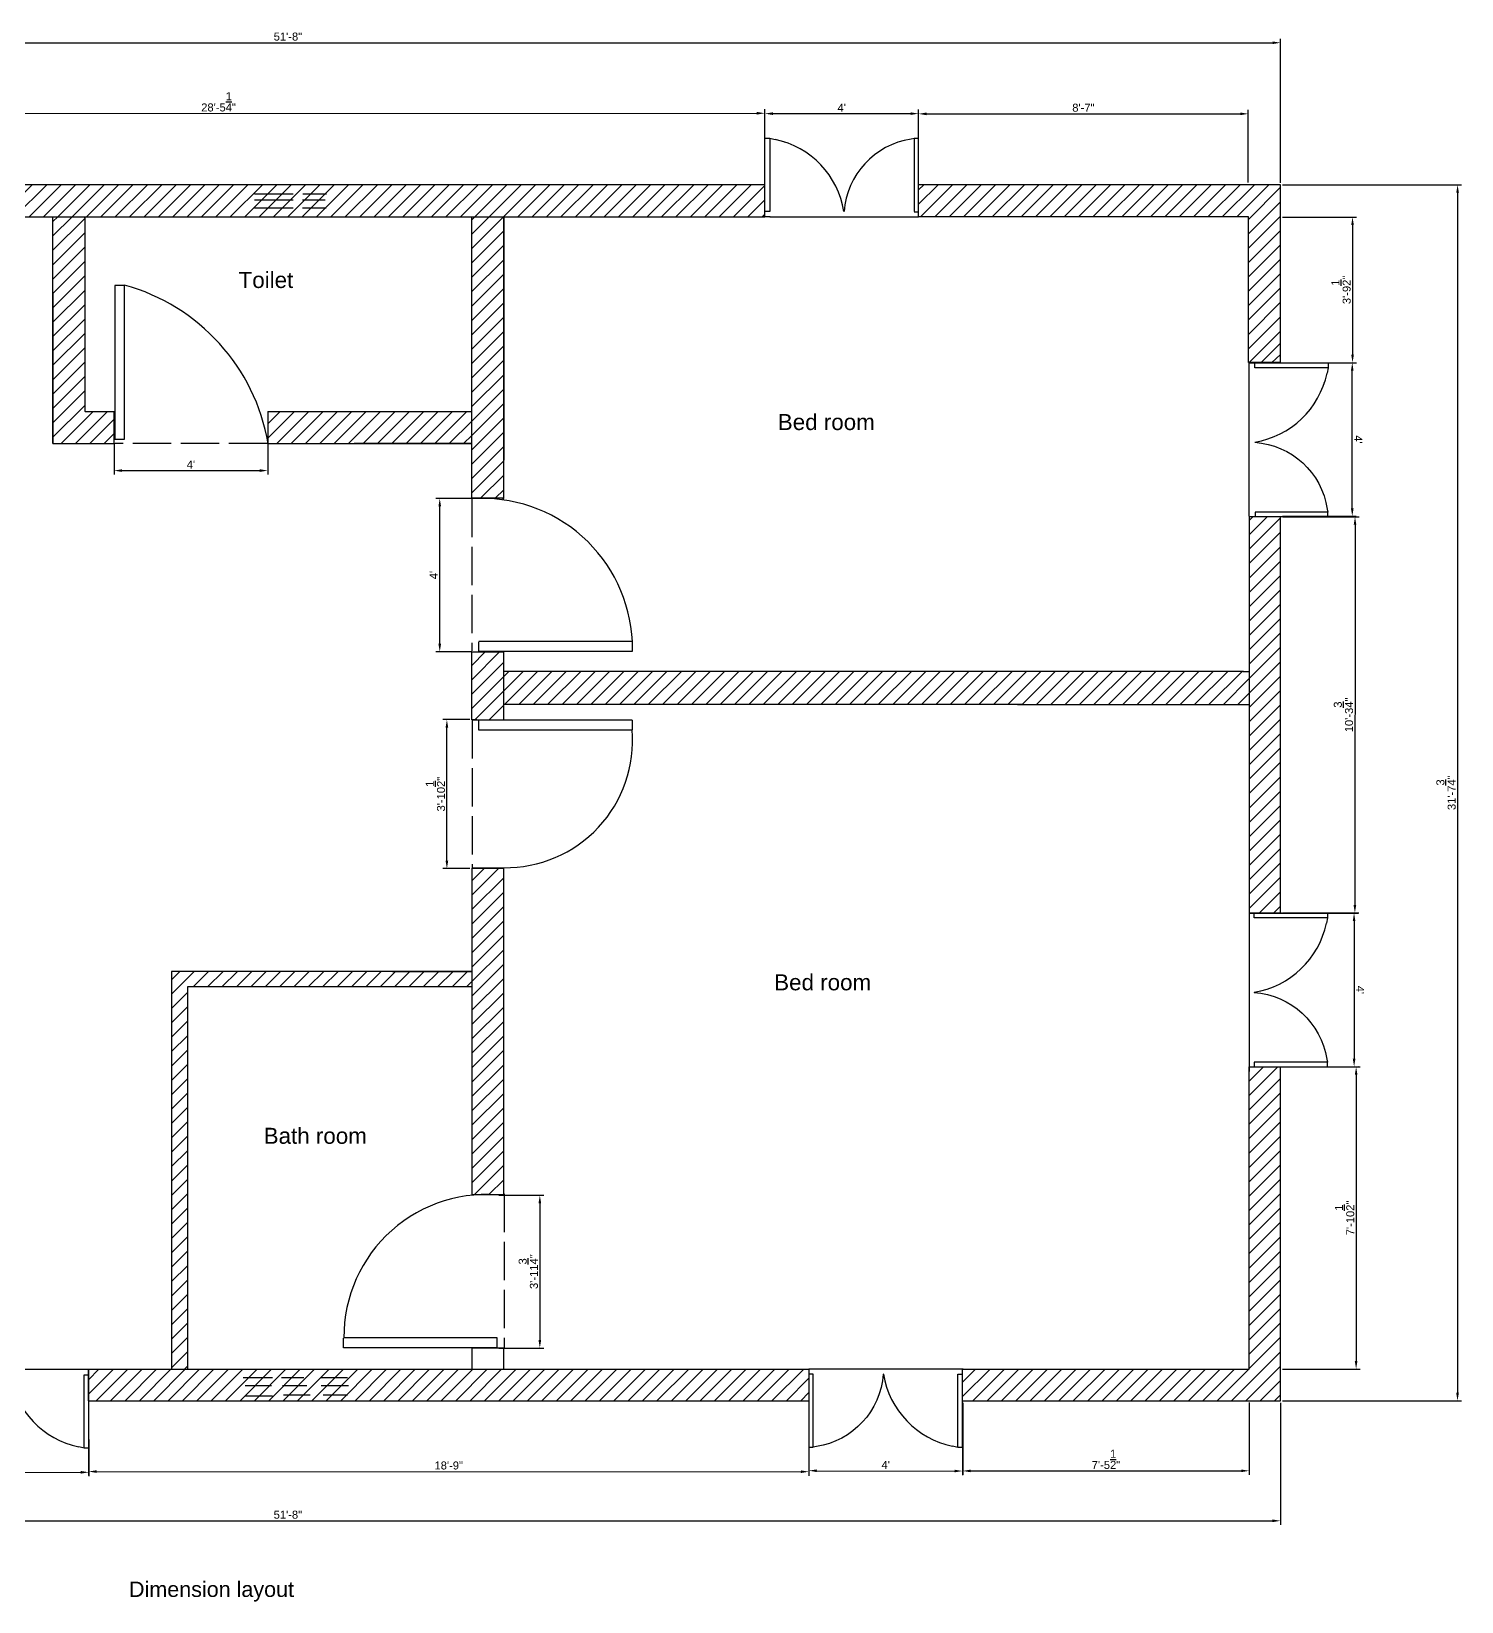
# Model space of a CAD drawing. Header units: millimetres. Extents: x 1752 to 4437, y 962 to 1601.
# Drawn here: x 2033.7 to 2480.4, y 1040.4 to 1530.8 of the extents above; entities that cross this region are included whole.
import ezdxf

# ---------------------------------------------------------------- set-up
doc = ezdxf.new("R2010")
doc.units = ezdxf.units.MM
doc.linetypes.add('ACAD_ISO02W100', pattern=[15, 12, -3])
doc.layers.add('dotted', color=100, linetype='ACAD_ISO02W100')
doc.layers.add('Text', color=10, linetype='Continuous')
doc.styles.get("Standard").update_dxf_attribs({"font": 'arial.ttf'})
doc.dimstyles.new('ISO-25', dxfattribs={"dimtxt": 2.5, "dimasz": 2.5, "dimexe": 1.25, "dimexo": 0.625, "dimtad": 1, "dimlunit": 4, "dimtxsty": 'Standard', "dimcen": 2.5, "dimadec": 0, "dimazin": 0, "dimtfac": 1, "dimtmove": 0, "dimatfit": 3, "dimfxl": 1, "dimarcsym": 0})
pattern_1 = [(45, (931078.9174, -653566.8373), (-2.24506403, 2.24506403), [])]

# ---------------------------------------------------------------- blocks, each defined once
blk = doc.blocks.new('*D32')
at = {"layer": 'Defpoints', "color": 0, "transparency": 16777216}
for p in [(2262.76, 1505.29), (1921.55, 1482.92), (2262.76, 1482.97)]:
    blk.add_point(p, dxfattribs=at)
at = {"layer": 'Text', "color": 0, "lineweight": -2, "transparency": 16777216}
for p, q in [((1921.55, 1483.55), (1921.54, 1506.49)), ((2262.76, 1483.59), (2262.76, 1506.54)), ((1924.04, 1505.24), (2260.26, 1505.29))]:
    blk.add_line(p, q, dxfattribs=at)
at = {"layer": 'Text', "color": 0, "transparency": 16777216}
for points in [[(2260.26, 1505.7), (2260.26, 1504.87), (2262.76, 1505.29)], [(1924.04, 1505.66), (1924.04, 1504.83), (1921.54, 1505.24)]]:
    blk.add_solid(points, dxfattribs=at)
at = {"layer": 'Text', "color": 0, "transparency": 16777216, "insert": (2092.15, 1508.83), "char_height": 2.5, "attachment_point": 5, "rotation": 0.0075}
blk.add_mtext('28\'-5{\\H1x;\\S1/4;}"', dxfattribs=at)
blk = doc.blocks.new('*D33')
at = {"layer": 'Defpoints', "color": 0, "transparency": 16777216}
for p in [(2310.76, 1505.16), (2262.79, 1483), (2310.76, 1483)]:
    blk.add_point(p, dxfattribs=at)
at = {"layer": 'Text', "color": 0, "lineweight": -2, "transparency": 16777216}
for p, q in [((2262.79, 1483.62), (2262.79, 1506.41)), ((2310.76, 1483.62), (2310.76, 1506.41)), ((2265.29, 1505.16), (2308.26, 1505.16))]:
    blk.add_line(p, q, dxfattribs=at)
at = {"layer": 'Text', "color": 0, "transparency": 16777216}
for points in [[(2265.29, 1505.58), (2265.29, 1504.74), (2262.79, 1505.16)], [(2308.26, 1505.58), (2308.26, 1504.74), (2310.76, 1505.16)]]:
    blk.add_solid(points, dxfattribs=at)
at = {"layer": 'Text', "color": 0, "transparency": 16777216, "insert": (2286.77, 1507.03), "char_height": 2.5, "attachment_point": 5}
blk.add_mtext("4'", dxfattribs=at)
blk = doc.blocks.new('*D35')
at = {"layer": 'Defpoints', "color": 0, "transparency": 16777216}
for p in [(2413.75, 1505.1), (2310.76, 1483), (2413.75, 1483.01)]:
    blk.add_point(p, dxfattribs=at)
at = {"layer": 'Text', "color": 0, "lineweight": -2, "transparency": 16777216}
for p, q in [((2310.76, 1483.62), (2310.75, 1506.34)), ((2413.75, 1483.64), (2413.75, 1506.35)), ((2313.25, 1505.09), (2411.25, 1505.1))]:
    blk.add_line(p, q, dxfattribs=at)
at = {"layer": 'Text', "color": 0, "transparency": 16777216}
for points in [[(2313.25, 1505.5), (2313.25, 1504.67), (2310.75, 1505.09)], [(2411.25, 1505.52), (2411.25, 1504.68), (2413.75, 1505.1)]]:
    blk.add_solid(points, dxfattribs=at)
at = {"layer": 'Text', "color": 0, "transparency": 16777216, "insert": (2362.25, 1507), "char_height": 2.5, "attachment_point": 5, "rotation": 0.008}
blk.add_mtext('8\'-7"', dxfattribs=at)
blk = doc.blocks.new('*D36')
at = {"layer": 'Defpoints', "color": 0, "transparency": 16777216}
for p in [(2423.83, 1527.3), (1803.8, 1482.96), (2423.83, 1482.96)]:
    blk.add_point(p, dxfattribs=at)
at = {"layer": 'Text', "color": 0, "lineweight": -2, "transparency": 16777216}
for p, q in [((1803.8, 1483.58), (1803.8, 1528.56)), ((1806.3, 1527.31), (2421.33, 1527.3)), ((2423.83, 1483.58), (2423.83, 1528.55))]:
    blk.add_line(p, q, dxfattribs=at)
at = {"layer": 'Text', "color": 0, "transparency": 16777216}
for points in [[(1806.3, 1527.72), (1806.3, 1526.89), (1803.8, 1527.31)], [(2421.33, 1527.72), (2421.33, 1526.89), (2423.83, 1527.3)]]:
    blk.add_solid(points, dxfattribs=at)
at = {"layer": 'Text', "color": 0, "transparency": 16777216, "insert": (2113.82, 1529.21), "char_height": 2.5, "attachment_point": 5, "rotation": 359.9999}
blk.add_mtext('51\'-8"', dxfattribs=at)
blk = doc.blocks.new('*D44')
at = {"layer": 'Defpoints', "color": 0, "transparency": 16777216}
for p in [(2003.7, 1103.1), (2051.58, 1103.17), (2051.62, 1080.78)]:
    blk.add_point(p, dxfattribs=at)
at = {"layer": 'Text', "color": 0, "lineweight": -2, "transparency": 16777216}
for p, q in [((2003.7, 1102.47), (2003.73, 1079.46)), ((2051.58, 1102.55), (2051.62, 1079.53)), ((2006.23, 1080.71), (2049.12, 1080.78))]:
    blk.add_line(p, q, dxfattribs=at)
at = {"layer": 'Text', "color": 0, "transparency": 16777216}
for points in [[(2006.23, 1081.13), (2006.23, 1080.29), (2003.73, 1080.71)], [(2049.12, 1081.19), (2049.12, 1080.36), (2051.62, 1080.78)]]:
    blk.add_solid(points, dxfattribs=at)
at = {"layer": 'Text', "color": 0, "transparency": 16777216, "insert": (2027.67, 1082.62), "char_height": 2.5, "attachment_point": 5, "rotation": 0.089}
blk.add_mtext("4'", dxfattribs=at)
blk = doc.blocks.new('*D45')
at = {"layer": 'Defpoints', "color": 0, "transparency": 16777216}
for p in [(2051.57, 1103.15), (2276.51, 1103.1), (2276.51, 1080.96)]:
    blk.add_point(p, dxfattribs=at)
at = {"layer": 'Text', "color": 0, "lineweight": -2, "transparency": 16777216}
for p, q in [((2051.57, 1102.52), (2051.56, 1079.76)), ((2276.51, 1102.48), (2276.51, 1079.71)), ((2054.06, 1081.01), (2274.01, 1080.97))]:
    blk.add_line(p, q, dxfattribs=at)
at = {"layer": 'Text', "color": 0, "transparency": 16777216}
for points in [[(2054.06, 1081.43), (2054.06, 1080.59), (2051.56, 1081.01)], [(2274.01, 1081.38), (2274.01, 1080.55), (2276.51, 1080.96)]]:
    blk.add_solid(points, dxfattribs=at)
at = {"layer": 'Text', "color": 0, "transparency": 16777216, "insert": (2164.04, 1082.89), "char_height": 2.5, "attachment_point": 5, "rotation": 359.9881}
blk.add_mtext('18\'-9"', dxfattribs=at)
blk = doc.blocks.new('*D46')
at = {"layer": 'Defpoints', "color": 0, "transparency": 16777216}
for p in [(2276.54, 1103.18), (2324.56, 1103.08), (2324.52, 1081.17)]:
    blk.add_point(p, dxfattribs=at)
at = {"layer": 'Text', "color": 0, "lineweight": -2, "transparency": 16777216}
for p, q in [((2276.54, 1102.56), (2276.49, 1080.03)), ((2324.56, 1102.46), (2324.51, 1079.92)), ((2278.99, 1081.27), (2322.02, 1081.18))]:
    blk.add_line(p, q, dxfattribs=at)
at = {"layer": 'Text', "color": 0, "transparency": 16777216}
for points in [[(2278.99, 1081.69), (2278.99, 1080.85), (2276.49, 1081.28)], [(2322.02, 1081.59), (2322.01, 1080.76), (2324.52, 1081.17)]]:
    blk.add_solid(points, dxfattribs=at)
at = {"layer": 'Text', "color": 0, "transparency": 16777216, "insert": (2300.51, 1083.1), "char_height": 2.5, "attachment_point": 5, "rotation": 359.8759}
blk.add_mtext("4'", dxfattribs=at)
blk = doc.blocks.new('*D47')
at = {"layer": 'Defpoints', "color": 0, "transparency": 16777216}
for p in [(2324.56, 1103.12), (2414.02, 1103.16), (2414.03, 1081.24)]:
    blk.add_point(p, dxfattribs=at)
at = {"layer": 'Text', "color": 0, "lineweight": -2, "transparency": 16777216}
for p, q in [((2324.56, 1102.49), (2324.57, 1079.95)), ((2414.02, 1102.53), (2414.03, 1079.99)), ((2327.07, 1081.2), (2411.53, 1081.24))]:
    blk.add_line(p, q, dxfattribs=at)
at = {"layer": 'Text', "color": 0, "transparency": 16777216}
for points in [[(2327.07, 1081.62), (2327.07, 1080.79), (2324.57, 1081.2)], [(2411.53, 1081.66), (2411.53, 1080.83), (2414.03, 1081.24)]]:
    blk.add_solid(points, dxfattribs=at)
at = {"layer": 'Text', "color": 0, "transparency": 16777216, "insert": (2369.3, 1084.8), "char_height": 2.5, "attachment_point": 5, "rotation": 0.0261}
blk.add_mtext('7\'-5{\\H1x;\\S1/2;}"', dxfattribs=at)
blk = doc.blocks.new('*D48')
at = {"layer": 'Defpoints', "color": 0, "transparency": 16777216}
for p in [(1803.8, 1103.11), (2423.79, 1103.12), (2423.79, 1065.62)]:
    blk.add_point(p, dxfattribs=at)
at = {"layer": 'Text', "color": 0, "lineweight": -2, "transparency": 16777216}
for p, q in [((1803.8, 1102.49), (1803.8, 1064.37)), ((2423.79, 1102.49), (2423.79, 1064.37)), ((1806.3, 1065.62), (2421.29, 1065.62))]:
    blk.add_line(p, q, dxfattribs=at)
at = {"layer": 'Text', "color": 0, "transparency": 16777216}
for points in [[(1806.3, 1066.04), (1806.3, 1065.21), (1803.8, 1065.62)], [(2421.29, 1066.04), (2421.29, 1065.21), (2423.79, 1065.62)]]:
    blk.add_solid(points, dxfattribs=at)
at = {"layer": 'Text', "color": 0, "transparency": 16777216, "insert": (2113.8, 1067.52), "char_height": 2.5, "attachment_point": 5, "rotation": 0.0003}
blk.add_mtext('51\'-8"', dxfattribs=at)
blk = doc.blocks.new('*D49')
at = {"layer": 'Defpoints', "color": 0, "transparency": 16777216}
for p in [(2423.83, 1472.83), (2423.83, 1427.37), (2446.31, 1427.37)]:
    blk.add_point(p, dxfattribs=at)
at = {"layer": 'Text', "color": 0, "lineweight": -2, "transparency": 16777216}
for p, q in [((2424.46, 1472.83), (2447.56, 1472.83)), ((2446.31, 1470.33), (2446.31, 1429.87)), ((2424.46, 1427.37), (2447.56, 1427.37))]:
    blk.add_line(p, q, dxfattribs=at)
at = {"layer": 'Text', "color": 0, "transparency": 16777216}
for points in [[(2445.89, 1470.33), (2446.72, 1470.33), (2446.31, 1472.83)], [(2445.89, 1429.87), (2446.72, 1429.87), (2446.31, 1427.37)]]:
    blk.add_solid(points, dxfattribs=at)
at = {"layer": 'Text', "color": 0, "transparency": 16777216, "insert": (2442.73, 1450.1), "char_height": 2.5, "attachment_point": 5, "rotation": 90}
blk.add_mtext('3\'-9{\\H1x;\\S1/2;}"', dxfattribs=at)
blk = doc.blocks.new('*D50')
at = {"layer": 'Defpoints', "color": 0, "transparency": 16777216}
for p in [(2423.82, 1427.36), (2446.22, 1427.36), (2423.82, 1379.42)]:
    blk.add_point(p, dxfattribs=at)
at = {"layer": 'Text', "color": 0, "lineweight": -2, "transparency": 16777216}
for p, q in [((2424.44, 1427.36), (2447.47, 1427.36)), ((2446.22, 1381.92), (2446.22, 1424.86)), ((2424.45, 1379.42), (2447.47, 1379.42))]:
    blk.add_line(p, q, dxfattribs=at)
at = {"layer": 'Text', "color": 0, "transparency": 16777216}
for points in [[(2446.63, 1424.86), (2445.8, 1424.86), (2446.22, 1427.36)], [(2446.64, 1381.92), (2445.8, 1381.92), (2446.22, 1379.42)]]:
    blk.add_solid(points, dxfattribs=at)
at = {"layer": 'Text', "color": 0, "transparency": 16777216, "insert": (2448.09, 1403.39), "char_height": 2.5, "attachment_point": 5, "rotation": 270.0033}
blk.add_mtext("4'", dxfattribs=at)
blk = doc.blocks.new('*D51')
at = {"layer": 'Defpoints', "color": 0, "transparency": 16777216}
for p in [(2423.88, 1379.24), (2423.83, 1255.5), (2447.04, 1255.49)]:
    blk.add_point(p, dxfattribs=at)
at = {"layer": 'Text', "color": 0, "lineweight": -2, "transparency": 16777216}
for p, q in [((2424.5, 1379.23), (2448.33, 1379.23)), ((2447.08, 1376.73), (2447.04, 1257.99)), ((2424.46, 1255.5), (2448.29, 1255.49))]:
    blk.add_line(p, q, dxfattribs=at)
at = {"layer": 'Text', "color": 0, "transparency": 16777216}
for points in [[(2446.66, 1376.73), (2447.5, 1376.73), (2447.08, 1379.23)], [(2446.62, 1257.99), (2447.46, 1257.99), (2447.04, 1255.49)]]:
    blk.add_solid(points, dxfattribs=at)
at = {"layer": 'Text', "color": 0, "transparency": 16777216, "insert": (2443.47, 1317.36), "char_height": 2.5, "attachment_point": 5, "rotation": 89.9798}
blk.add_mtext('10\'-3{\\H1x;\\S3/4;}"', dxfattribs=at)
blk = doc.blocks.new('*D52')
at = {"layer": 'Defpoints', "color": 0, "transparency": 16777216}
for p in [(2423.81, 1255.46), (2423.81, 1207.47), (2446.79, 1207.48)]:
    blk.add_point(p, dxfattribs=at)
at = {"layer": 'Text', "color": 0, "lineweight": -2, "transparency": 16777216}
for p, q in [((2424.43, 1255.46), (2448.03, 1255.46)), ((2446.79, 1252.96), (2446.79, 1209.98)), ((2424.44, 1207.47), (2448.04, 1207.48))]:
    blk.add_line(p, q, dxfattribs=at)
at = {"layer": 'Text', "color": 0, "transparency": 16777216}
for points in [[(2447.2, 1252.96), (2446.37, 1252.96), (2446.78, 1255.46)], [(2447.21, 1209.98), (2446.38, 1209.98), (2446.79, 1207.48)]]:
    blk.add_solid(points, dxfattribs=at)
at = {"layer": 'Text', "color": 0, "transparency": 16777216, "insert": (2448.66, 1231.47), "char_height": 2.5, "attachment_point": 5, "rotation": 270.0098}
blk.add_mtext("4'", dxfattribs=at)
blk = doc.blocks.new('*D53')
at = {"layer": 'Defpoints', "color": 0, "transparency": 16777216}
for p in [(2423.8, 1207.44), (2423.79, 1113.03), (2447.42, 1113.03)]:
    blk.add_point(p, dxfattribs=at)
at = {"layer": 'Text', "color": 0, "lineweight": -2, "transparency": 16777216}
for p, q in [((2424.42, 1207.44), (2448.68, 1207.44)), ((2447.43, 1204.94), (2447.42, 1115.53)), ((2424.41, 1113.03), (2448.67, 1113.03))]:
    blk.add_line(p, q, dxfattribs=at)
at = {"layer": 'Text', "color": 0, "transparency": 16777216}
for points in [[(2447.01, 1204.94), (2447.84, 1204.94), (2447.43, 1207.44)], [(2447, 1115.53), (2447.83, 1115.53), (2447.42, 1113.03)]]:
    blk.add_solid(points, dxfattribs=at)
at = {"layer": 'Text', "color": 0, "transparency": 16777216, "insert": (2443.85, 1160.23), "char_height": 2.5, "attachment_point": 5, "rotation": 89.9937}
blk.add_mtext('7\'-10{\\H1x;\\S1/2;}"', dxfattribs=at)
blk = doc.blocks.new('*D54')
at = {"layer": 'Defpoints', "color": 0, "transparency": 16777216}
for p in [(2423.83, 1482.96), (2423.81, 1103.11), (2479.1, 1103.11)]:
    blk.add_point(p, dxfattribs=at)
at = {"layer": 'Text', "color": 0, "lineweight": -2, "transparency": 16777216}
for p, q in [((2424.45, 1482.96), (2480.36, 1482.96)), ((2479.11, 1480.46), (2479.1, 1105.61)), ((2424.44, 1103.11), (2480.35, 1103.11))]:
    blk.add_line(p, q, dxfattribs=at)
at = {"layer": 'Text', "color": 0, "transparency": 16777216}
for points in [[(2478.7, 1480.46), (2479.53, 1480.46), (2479.11, 1482.96)], [(2478.68, 1105.61), (2479.51, 1105.61), (2479.1, 1103.11)]]:
    blk.add_solid(points, dxfattribs=at)
at = {"layer": 'Text', "color": 0, "transparency": 16777216, "insert": (2475.51, 1293.04), "char_height": 2.5, "attachment_point": 5, "rotation": 89.9977}
blk.add_mtext('31\'-7{\\H1x;\\S3/4;}"', dxfattribs=at)
blk = doc.blocks.new('*D56')
at = {"layer": 'Defpoints', "color": 0, "transparency": 16777216}
for p in [(2163.46, 1315.87), (2171.23, 1315.87), (2171.23, 1269.34)]:
    blk.add_point(p, dxfattribs=at)
at = {"layer": 'Text', "color": 0, "lineweight": -2, "transparency": 16777216}
for p, q in [((2170.6, 1315.87), (2162.21, 1315.87)), ((2163.46, 1271.84), (2163.46, 1313.37)), ((2170.6, 1269.34), (2162.21, 1269.34))]:
    blk.add_line(p, q, dxfattribs=at)
at = {"layer": 'Text', "color": 0, "transparency": 16777216}
for points in [[(2163.05, 1313.37), (2163.88, 1313.37), (2163.46, 1315.87)], [(2163.05, 1271.84), (2163.88, 1271.84), (2163.46, 1269.34)]]:
    blk.add_solid(points, dxfattribs=at)
at = {"layer": 'Text', "color": 0, "transparency": 16777216, "insert": (2159.89, 1292.61), "char_height": 2.5, "attachment_point": 5, "rotation": 90}
blk.add_mtext('3\'-10{\\H1x;\\S1/2;}"', dxfattribs=at)
blk = doc.blocks.new('*D57')
at = {"layer": 'Defpoints', "color": 0, "transparency": 16777216}
for p in [(2161.24, 1384.97), (2171.91, 1384.97), (2171.91, 1337.07)]:
    blk.add_point(p, dxfattribs=at)
at = {"layer": 'Text', "color": 0, "lineweight": -2, "transparency": 16777216}
for p, q in [((2171.29, 1384.97), (2159.99, 1384.97)), ((2161.24, 1339.57), (2161.24, 1382.47)), ((2171.29, 1337.07), (2159.99, 1337.07))]:
    blk.add_line(p, q, dxfattribs=at)
at = {"layer": 'Text', "color": 0, "transparency": 16777216}
for points in [[(2160.82, 1382.47), (2161.65, 1382.47), (2161.24, 1384.97)], [(2160.82, 1339.57), (2161.65, 1339.57), (2161.24, 1337.07)]]:
    blk.add_solid(points, dxfattribs=at)
at = {"layer": 'Text', "color": 0, "transparency": 16777216, "insert": (2159.36, 1361.02), "char_height": 2.5, "attachment_point": 5, "rotation": 90}
blk.add_mtext("4'", dxfattribs=at)
blk = doc.blocks.new('*D58')
at = {"layer": 'Defpoints', "color": 0, "transparency": 16777216}
for p in [(2059.51, 1402.89), (2107.53, 1402.89), (2107.53, 1393.66)]:
    blk.add_point(p, dxfattribs=at)
at = {"layer": 'Text', "color": 0, "lineweight": -2, "transparency": 16777216}
for p, q in [((2059.51, 1402.27), (2059.51, 1392.41)), ((2107.53, 1402.27), (2107.53, 1392.41)), ((2062.01, 1393.66), (2105.03, 1393.66))]:
    blk.add_line(p, q, dxfattribs=at)
at = {"layer": 'Text', "color": 0, "transparency": 16777216}
for points in [[(2062.01, 1394.08), (2062.01, 1393.25), (2059.51, 1393.66)], [(2105.03, 1394.08), (2105.03, 1393.25), (2107.53, 1393.66)]]:
    blk.add_solid(points, dxfattribs=at)
at = {"layer": 'Text', "color": 0, "transparency": 16777216, "insert": (2083.52, 1395.54), "char_height": 2.5, "attachment_point": 5}
blk.add_mtext("4'", dxfattribs=at)
blk = doc.blocks.new('*D59')
at = {"layer": 'Defpoints', "color": 0, "transparency": 16777216}
for p in [(2179.09, 1167.29), (2179.09, 1119.6), (2192.5, 1119.6)]:
    blk.add_point(p, dxfattribs=at)
at = {"layer": 'Text', "color": 0, "lineweight": -2, "transparency": 16777216}
for p, q in [((2179.72, 1167.29), (2193.75, 1167.29)), ((2192.5, 1164.79), (2192.5, 1122.1)), ((2179.72, 1119.6), (2193.75, 1119.6))]:
    blk.add_line(p, q, dxfattribs=at)
at = {"layer": 'Text', "color": 0, "transparency": 16777216}
for points in [[(2192.08, 1164.79), (2192.91, 1164.79), (2192.5, 1167.29)], [(2192.08, 1122.1), (2192.91, 1122.1), (2192.5, 1119.6)]]:
    blk.add_solid(points, dxfattribs=at)
at = {"layer": 'Text', "color": 0, "transparency": 16777216, "insert": (2188.9, 1143.45), "char_height": 2.5, "attachment_point": 5, "rotation": 90}
blk.add_mtext('3\'-11{\\H1x;\\S3/4;}"', dxfattribs=at)

msp = doc.modelspace()

# ---------------------------------------------------------------- hatches: boundary and pattern name
at = {"true_color": 0x000000}
h = msp.add_hatch(dxfattribs=at)
h.set_pattern_fill('ANSI31', color=18)
h.set_pattern_definition(pattern_1)
h.paths.add_polyline_path([(2262.762, 1482.965), (1921.539, 1482.965), (1921.507, 1482.965), (1921.507, 1474.583), (1921.507, 1472.953), (2262.762, 1472.953)])
h = msp.add_hatch(dxfattribs=at)
h.set_pattern_fill('ANSI31', color=18)
h.set_pattern_definition(pattern_1)
h.paths.add_polyline_path([(2059.515, 1412.144), (2050.378, 1412.144), (2050.378, 1472.585), (2050.378, 1472.953), (2040.441, 1472.953), (2040.441, 1402.15), (2059.515, 1402.15)])
h.paths.add_polyline_path([(2171.206, 1412.142), (2170.885, 1412.142), (2107.515, 1412.144), (2107.515, 1402.851, -0.0028557), (2107.64, 1402.15), (2171.206, 1402.15)])
h.paths.add_polyline_path([(2181.197, 1472.953), (2171.211, 1472.953), (2171.211, 1471.591), (2171.206, 1385.008), (2181.197, 1385.008)])
h = msp.add_hatch(dxfattribs=at)
h.set_pattern_fill('ANSI31', color=18)
h.set_pattern_definition(pattern_1)
h.paths.add_polyline_path([(2423.813, 1207.459), (2414.031, 1207.459), (2414.031, 1113.027), (2324.532, 1113.027), (2324.532, 1103.126), (2423.813, 1103.126)])
h = msp.add_hatch(dxfattribs=at)
h.set_pattern_fill('ANSI31', color=18)
h.set_pattern_definition([(45, (931279.1928, -653564.3147), (-2.24506403, 2.24506403), [])])
h.paths.add_polyline_path([(2276.532, 1113.023), (2276.196, 1113.023), (2181.197, 1113.027), (2181.197, 1112.954), (2077.496, 1112.954), (2051.553, 1112.953), (2051.553, 1112.92), (2051.553, 1103.126), (2276.376, 1103.126), (2276.532, 1103.128)])

# ---------------------------------------------------------------- linework, layer by layer
for p, q in [((2262.762, 1472.953), (2262.762, 1497.523)), ((2264.275, 1497.396), (2262.795, 1497.396)), ((2264.277, 1497.505), (2265.97, 1497.121)), ((2264.347, 1497.417), (2264.347, 1474.547)), ((2268.888, 1496.077), (2268.884, 1496.075)), ((2310.762, 1497.429), (2309.389, 1497.429)), ((2309.389, 1497.429), (2309.389, 1474.556)), ((2310.762, 1472.953), (2310.762, 1497.429)), ((2310.978, 1482.96), (2310.749, 1482.96)), ((1873.534, 1472.953), (2262.762, 1472.953)), ((2040.441, 1402.15), (2040.441, 1472.953)), ((2050.378, 1472.566), (2050.378, 1472.954)), ((2171.211, 1471.591), (2171.211, 1472.947)), ((2264.403, 1472.946), (2262.467, 1472.946)), ((2264.347, 1474.547), (2262.751, 1474.547)), ((2264.275, 1472.953), (2310.762, 1472.953)), ((2309.376, 1474.535), (2310.749, 1474.535)), ((2310.961, 1472.953), (2310.747, 1472.953)), ((2059.726, 1451.567), (2062.72, 1451.567)), ((2423.824, 1433.516), (2417.754, 1427.399)), ((2414.173, 1427.298), (2438.733, 1427.298)), ((2415.779, 1425.752), (2415.779, 1427.34)), ((2423.818, 1429.923), (2421.142, 1427.426)), ((2438.714, 1425.783), (2438.33, 1424.09)), ((2437.287, 1421.173), (2437.284, 1421.177)), ((2059.515, 1402.229), (2059.515, 1412.092)), ((2170.885, 1412.142), (2171.203, 1412.142)), ((2059.515, 1402.23), (2059.515, 1402.15)), ((2414.019, 1379.295), (2416.509, 1379.295)), ((2414.031, 1379.352), (2414.031, 1255.75)), ((2415.937, 1380.69), (2415.937, 1379.446)), ((2415.939, 1380.671), (2415.939, 1380.612)), ((2415.939, 1379.538), (2415.939, 1379.326)), ((2173.431, 1337.207), (2173.431, 1340.201)), ((2412.231, 1330.939), (2181.197, 1330.939)), ((2412.067, 1330.936), (2413.782, 1330.936)), ((2342.987, 1320.616), (2181.197, 1320.616)), ((2341.666, 1320.613), (2412.743, 1320.613)), ((2412.661, 1320.614), (2413.804, 1320.614)), ((2171.362, 1315.812), (2171.209, 1315.812)), ((2171.32, 1315.817), (2181.046, 1315.817)), ((2221.378, 1315.707), (2221.378, 1312.713)), ((2171.323, 1269.466), (2171.206, 1269.466)), ((2171.32, 1269.466), (2181.046, 1269.466)), ((2414.015, 1255.809), (2414.015, 1205.946)), ((2414.03, 1255.783), (2414.03, 1255.462)), ((2423.814, 1255.772), (2423.814, 1255.461)), ((2414.053, 1255.459), (2438.545, 1255.459)), ((2415.568, 1253.944), (2415.568, 1255.463)), ((2438.526, 1253.944), (2438.142, 1252.251)), ((2437.098, 1249.334), (2437.096, 1249.338)), ((2171.334, 1167.506), (2171.206, 1167.506)), ((2131.153, 1119.693), (2131.153, 1122.687)), ((2051.581, 1112.935), (2003.681, 1112.935)), ((2050.162, 1111.27), (2051.557, 1111.27)), ((2099.789, 1110.393), (2108.987, 1110.393)), ((2111.841, 1110.393), (2118.819, 1110.393)), ((2124.211, 1110.393), (2132.457, 1110.393)), ((2276.196, 1113.023), (2276.532, 1113.023)), ((2276.524, 1113.044), (2324.717, 1113.044)), ((2277.901, 1111.381), (2276.531, 1111.381)), ((2324.227, 1111.452), (2324.532, 1111.452)), ((2100.423, 1107.859), (2108.67, 1107.859)), ((2100.423, 1104.691), (2108.987, 1104.691)), ((2112.158, 1107.859), (2119.771, 1107.859)), ((2112.476, 1105.008), (2120.722, 1105.008)), ((2124.211, 1107.859), (2132.774, 1107.859)), ((2124.845, 1105.008), (2132.457, 1105.008)), ((2276.19, 1103.128), (2276.533, 1103.128)), ((2045.563, 1089.735), (2045.567, 1089.737)), ((2318.356, 1089.776), (2318.36, 1089.778)), ((2318.406, 1089.943), (2318.41, 1089.946)), ((2323.016, 1088.516), (2321.323, 1088.9)), ((2050.173, 1088.307), (2048.48, 1088.691))]:
    msp.add_line(p, q)
at = {"color": 18, "linetype": 'Continuous', "true_color": 0x000000}
for p, q in [((2310.762, 1481.349), (2312.378, 1482.965)), ((2310.762, 1476.858), (2316.868, 1482.965)), ((2311.347, 1472.953), (2321.359, 1482.965)), ((2315.837, 1472.953), (2325.849, 1482.965)), ((2320.327, 1472.953), (2330.339, 1482.965)), ((2324.817, 1472.953), (2334.829, 1482.965)), ((2329.307, 1472.953), (2339.319, 1482.965)), ((2333.797, 1472.953), (2343.809, 1482.965)), ((2338.288, 1472.953), (2348.299, 1482.965)), ((2342.778, 1472.953), (2352.789, 1482.965)), ((2347.268, 1472.953), (2357.28, 1482.965)), ((2351.758, 1472.953), (2361.77, 1482.965)), ((2356.248, 1472.953), (2366.26, 1482.965)), ((2360.738, 1472.953), (2370.75, 1482.965)), ((2365.228, 1472.953), (2375.24, 1482.965)), ((2369.718, 1472.953), (2379.73, 1482.965)), ((2374.209, 1472.953), (2384.22, 1482.965)), ((2378.699, 1472.953), (2388.711, 1482.965)), ((2383.189, 1472.953), (2393.201, 1482.965)), ((2387.679, 1472.953), (2397.691, 1482.965)), ((2392.169, 1472.953), (2402.181, 1482.965)), ((2396.659, 1472.953), (2406.671, 1482.965)), ((2401.149, 1472.953), (2411.161, 1482.965)), ((2405.639, 1472.953), (2415.651, 1482.965)), ((2410.13, 1472.953), (2420.141, 1482.965)), ((2413.806, 1472.14), (2423.813, 1482.147)), ((2413.806, 1467.65), (2423.813, 1477.657)), ((2413.806, 1463.159), (2423.813, 1473.167)), ((2413.806, 1458.669), (2423.813, 1468.676)), ((2413.806, 1454.179), (2423.813, 1464.186)), ((2413.806, 1449.689), (2423.813, 1459.696)), ((2413.806, 1445.199), (2423.813, 1455.206)), ((2413.806, 1440.709), (2423.813, 1450.716)), ((2413.806, 1436.219), (2423.813, 1446.226)), ((2413.806, 1431.729), (2423.813, 1441.736)), ((2413.866, 1427.298), (2423.813, 1437.245)), ((2414.031, 1373.581), (2419.748, 1379.298)), ((2414.031, 1378.071), (2415.257, 1379.297)), ((2414.031, 1369.091), (2423.813, 1378.874)), ((2414.031, 1364.601), (2423.813, 1374.384)), ((2414.031, 1360.111), (2423.813, 1369.894)), ((2414.031, 1355.621), (2423.813, 1365.403)), ((2414.031, 1351.131), (2423.813, 1360.913)), ((2414.031, 1346.64), (2423.813, 1356.423)), ((2414.031, 1342.15), (2423.813, 1351.933)), ((2414.031, 1337.66), (2423.813, 1347.443)), ((2414.031, 1333.17), (2423.813, 1342.953)), ((2171.206, 1332.813), (2175.399, 1337.005)), ((2171.206, 1328.322), (2179.886, 1337.002)), ((2414.031, 1328.68), (2423.813, 1338.463)), ((2171.206, 1323.832), (2181.197, 1333.823)), ((2171.206, 1319.342), (2181.197, 1329.333)), ((2181.197, 1329.333), (2182.803, 1330.939)), ((2181.197, 1324.843), (2187.293, 1330.939)), ((2181.461, 1320.616), (2191.783, 1330.939)), ((2185.951, 1320.616), (2196.274, 1330.939)), ((2190.441, 1320.616), (2200.764, 1330.939)), ((2194.931, 1320.616), (2205.254, 1330.939)), ((2199.421, 1320.616), (2209.744, 1330.939)), ((2203.911, 1320.616), (2214.234, 1330.939)), ((2208.401, 1320.616), (2218.724, 1330.939)), ((2212.891, 1320.616), (2223.214, 1330.939)), ((2217.382, 1320.616), (2227.704, 1330.939)), ((2221.872, 1320.616), (2232.194, 1330.938)), ((2226.362, 1320.616), (2236.684, 1330.938)), ((2230.852, 1320.616), (2241.174, 1330.938)), ((2235.342, 1320.616), (2245.664, 1330.938)), ((2239.832, 1320.616), (2250.154, 1330.938)), ((2244.322, 1320.616), (2254.644, 1330.938)), ((2248.812, 1320.616), (2259.134, 1330.938)), ((2253.303, 1320.616), (2263.624, 1330.938)), ((2257.793, 1320.616), (2268.115, 1330.938)), ((2262.283, 1320.616), (2272.605, 1330.938)), ((2266.773, 1320.616), (2277.095, 1330.938)), ((2271.263, 1320.616), (2281.585, 1330.938)), ((2275.753, 1320.616), (2286.075, 1330.938)), ((2280.243, 1320.616), (2290.565, 1330.938)), ((2284.734, 1320.616), (2295.055, 1330.938)), ((2289.224, 1320.616), (2299.545, 1330.937)), ((2293.714, 1320.616), (2304.035, 1330.937)), ((2298.204, 1320.616), (2308.525, 1330.937)), ((2302.694, 1320.616), (2313.015, 1330.937)), ((2307.184, 1320.616), (2317.505, 1330.937)), ((2311.674, 1320.616), (2321.995, 1330.937)), ((2316.164, 1320.616), (2326.485, 1330.937)), ((2320.655, 1320.616), (2330.975, 1330.937)), ((2325.145, 1320.616), (2335.465, 1330.937)), ((2329.635, 1320.616), (2339.956, 1330.937)), ((2334.125, 1320.616), (2344.446, 1330.937)), ((2338.615, 1320.616), (2348.936, 1330.937)), ((2343.105, 1320.616), (2353.426, 1330.937)), ((2347.595, 1320.616), (2357.916, 1330.937)), ((2352.085, 1320.616), (2362.406, 1330.937)), ((2356.575, 1320.616), (2366.896, 1330.936)), ((2361.065, 1320.615), (2371.386, 1330.936)), ((2365.555, 1320.615), (2375.876, 1330.936)), ((2370.045, 1320.615), (2380.366, 1330.936)), ((2374.535, 1320.615), (2384.856, 1330.936)), ((2379.025, 1320.615), (2389.346, 1330.936)), ((2383.515, 1320.614), (2393.836, 1330.936)), ((2388.005, 1320.614), (2398.326, 1330.936)), ((2392.494, 1320.614), (2402.816, 1330.936)), ((2396.984, 1320.614), (2407.306, 1330.936)), ((2401.474, 1320.614), (2411.796, 1330.936)), ((2414.031, 1324.19), (2423.813, 1333.973)), ((2414.031, 1319.7), (2423.813, 1329.482)), ((2172.171, 1315.817), (2181.197, 1324.843)), ((2405.964, 1320.613), (2414.031, 1328.68)), ((2414.031, 1315.21), (2423.813, 1324.992)), ((2176.661, 1315.817), (2181.197, 1320.353)), ((2410.454, 1320.613), (2414.031, 1324.19)), ((2414.031, 1310.719), (2423.813, 1320.502)), ((2181.152, 1315.817), (2181.197, 1315.862)), ((2414.031, 1306.229), (2423.813, 1316.012)), ((2414.031, 1301.739), (2423.813, 1311.522)), ((2414.031, 1297.249), (2423.813, 1307.032)), ((2414.031, 1292.759), (2423.813, 1302.542)), ((2414.031, 1288.269), (2423.813, 1298.052)), ((2414.031, 1283.779), (2423.813, 1293.561)), ((2414.031, 1279.289), (2423.813, 1289.071)), ((2414.031, 1274.798), (2423.813, 1284.581)), ((2414.031, 1270.308), (2423.813, 1280.091)), ((2414.031, 1265.818), (2423.813, 1275.601)), ((2414.031, 1261.328), (2423.813, 1271.111)), ((2171.356, 1256.63), (2181.197, 1266.471)), ((2171.363, 1261.127), (2179.702, 1269.466)), ((2171.371, 1265.625), (2175.212, 1269.466)), ((2414.031, 1256.838), (2423.813, 1266.621)), ((2171.348, 1252.132), (2181.197, 1261.981)), ((2417.142, 1255.459), (2423.813, 1262.13)), ((2171.34, 1247.634), (2181.197, 1257.491)), ((2421.632, 1255.459), (2423.813, 1257.64)), ((2171.333, 1243.137), (2181.197, 1253.001)), ((2171.325, 1238.639), (2181.197, 1248.511)), ((2171.318, 1234.141), (2181.197, 1244.02)), ((2077.503, 1234.619), (2080.082, 1237.198)), ((2077.503, 1230.129), (2084.572, 1237.198)), ((2084.248, 1232.384), (2089.062, 1237.198)), ((2088.738, 1232.384), (2093.552, 1237.198)), ((2093.228, 1232.384), (2098.042, 1237.198)), ((2097.718, 1232.384), (2102.532, 1237.198)), ((2102.208, 1232.384), (2107.022, 1237.198)), ((2106.698, 1232.384), (2111.513, 1237.198)), ((2111.189, 1232.384), (2116.003, 1237.198)), ((2115.679, 1232.384), (2120.493, 1237.198)), ((2120.169, 1232.384), (2124.983, 1237.198)), ((2124.659, 1232.384), (2129.473, 1237.198)), ((2129.149, 1232.384), (2133.963, 1237.198)), ((2133.639, 1232.384), (2138.453, 1237.198)), ((2138.129, 1232.384), (2142.943, 1237.198)), ((2142.619, 1232.384), (2147.434, 1237.198)), ((2147.11, 1232.384), (2151.924, 1237.198)), ((2151.6, 1232.384), (2156.414, 1237.198)), ((2156.09, 1232.384), (2160.904, 1237.198)), ((2160.58, 1232.384), (2165.394, 1237.198)), ((2165.07, 1232.384), (2169.884, 1237.198)), ((2171.31, 1229.644), (2181.197, 1239.53)), ((2169.56, 1232.384), (2171.206, 1234.03)), ((2171.303, 1225.146), (2181.197, 1235.04)), ((2077.503, 1225.639), (2082.494, 1230.63)), ((2077.503, 1221.149), (2082.494, 1226.14)), ((2171.295, 1220.648), (2181.197, 1230.55)), ((2077.503, 1216.659), (2082.494, 1221.65)), ((2171.28, 1211.653), (2181.197, 1221.57)), ((2171.288, 1216.151), (2181.197, 1226.06)), ((2077.503, 1212.169), (2082.494, 1217.16)), ((2171.273, 1207.155), (2181.197, 1217.08)), ((2077.503, 1207.678), (2082.494, 1212.67)), ((2171.265, 1202.658), (2181.197, 1212.589)), ((2077.503, 1203.188), (2082.494, 1208.18)), ((2171.258, 1198.16), (2181.197, 1208.099)), ((2077.503, 1198.698), (2082.494, 1203.689)), ((2171.25, 1193.662), (2181.197, 1203.609)), ((2077.503, 1194.208), (2082.494, 1199.199)), ((2171.243, 1189.165), (2181.197, 1199.119)), ((2077.503, 1189.718), (2082.494, 1194.709)), ((2171.235, 1184.667), (2181.197, 1194.629)), ((2077.503, 1185.228), (2082.494, 1190.219)), ((2171.227, 1180.169), (2181.197, 1190.139)), ((2077.503, 1180.738), (2082.494, 1185.729)), ((2171.22, 1175.672), (2181.197, 1185.649)), ((2077.503, 1176.248), (2082.494, 1181.239)), ((2171.212, 1171.174), (2181.197, 1181.159)), ((2077.503, 1171.757), (2082.494, 1176.749)), ((2077.503, 1167.267), (2082.494, 1172.259)), ((2172.035, 1167.506), (2181.197, 1176.668)), ((2077.503, 1162.777), (2082.494, 1167.768)), ((2176.577, 1167.558), (2181.197, 1172.178)), ((2181.015, 1167.506), (2181.197, 1167.688)), ((2077.503, 1158.287), (2082.494, 1163.278)), ((2077.503, 1153.797), (2082.494, 1158.788)), ((2077.503, 1149.307), (2082.494, 1154.298)), ((2077.503, 1144.817), (2082.494, 1149.808)), ((2077.503, 1140.327), (2082.494, 1145.318)), ((2077.503, 1135.836), (2082.494, 1140.828)), ((2077.503, 1131.346), (2082.494, 1136.337)), ((2077.503, 1126.856), (2082.494, 1131.847)), ((2077.503, 1122.366), (2082.494, 1127.357)), ((2077.503, 1117.876), (2082.494, 1122.867)), ((2077.503, 1113.386), (2082.494, 1118.377)), ((2081.562, 1112.954), (2082.494, 1113.887))]:
    msp.add_line(p, q, dxfattribs=at)
for points in [[(2309.389, 1497.427), (2308.42, 1497.212), (2308.42, 1497.211, 0.3497853), (2287.547, 1474.549)], [(2050.378, 1472.585), (2050.378, 1412.274, 0.4142136), (2050.508, 1412.144), (2059.527, 1412.144), (2059.527, 1411.901)], [(2415.758, 1402.581), (2415.758, 1402.513, -0.3497853), (2438.421, 1381.641), (2438.422, 1381.641), (2438.637, 1380.672)], [(2181.198, 1269.362), (2181.189, 1269.618, 0.4425591), (2221.332, 1312.655)], [(2415.57, 1230.742), (2415.57, 1230.674, -0.3497853), (2438.233, 1209.802), (2438.234, 1209.801), (2438.449, 1208.832)], [(2299.814, 1111.472), (2299.746, 1111.472, -0.3497853), (2278.874, 1088.809), (2278.874, 1088.808), (2277.905, 1088.593)]]:
    msp.add_lwpolyline(points, format="xyb")
for points in [[(2262.762, 1482.965), (1921.539, 1482.965)], [(2423.813, 1427.368), (2423.813, 1482.965), (2310.961, 1482.965)], [(2181.074, 1385.008), (2171.206, 1385.008), (2171.206, 1471.621)], [(2180.859, 1384.993), (2181.197, 1384.993), (2181.197, 1472.682), (2181.197, 1396.957)], [(2423.785, 1427.368), (2423.785, 1427.416), (2413.806, 1427.416), (2413.806, 1472.953), (2310.961, 1472.953)], [(2040.441, 1449.226), (2040.441, 1402.15), (2059.515, 1402.15), (2059.515, 1402.156)], [(2059.774, 1451.517), (2059.774, 1403.517), (2062.774, 1403.517), (2062.774, 1451.517)], [(2413.951, 1427.386), (2413.951, 1379.386)], [(2438.716, 1427.281), (2438.716, 1425.777), (2415.758, 1425.777)], [(2423.785, 1427.368), (2423.813, 1427.368), (2423.785, 1427.368)], [(2107.514, 1412.077), (2107.514, 1412.144), (2170.896, 1412.144)], [(2107.515, 1412.092), (2107.515, 1402.15), (2171.195, 1402.15), (2134.469, 1402.15)], [(2415.939, 1379.365), (2415.939, 1379.298), (2438.638, 1379.298), (2438.638, 1380.671), (2415.937, 1380.671)], [(2423.813, 1255.75), (2423.813, 1379.298)], [(2173.481, 1337.254), (2221.481, 1337.254), (2221.481, 1340.254), (2173.481, 1340.254)], [(2171.206, 1315.796), (2171.206, 1337.008), (2181.074, 1337.008)], [(2172.812, 1315.796), (2171.206, 1315.796), (2181.197, 1315.796), (2181.197, 1337.002), (2181.017, 1337.002)], [(2221.329, 1315.66), (2173.329, 1315.66), (2173.329, 1312.66), (2221.329, 1312.66)], [(2171.32, 1167.506), (2181.197, 1167.506), (2181.197, 1269.483), (2171.206, 1269.483)], [(2171.663, 1269.483), (2171.206, 1269.483), (2171.206, 1167.506)], [(2423.8, 1255.447), (2414.053, 1255.447), (2414.053, 1255.459)], [(2438.527, 1255.442), (2438.527, 1253.938), (2415.57, 1253.938), (2415.57, 1253.937)], [(2146.478, 1237.198), (2171.132, 1237.198), (2077.503, 1237.198), (2077.503, 1113.013)], [(2171.171, 1232.384), (2082.494, 1232.384), (2082.494, 1113.013)], [(2324.532, 1088.497), (2324.532, 1113.027), (2414.031, 1113.027), (2414.031, 1207.459), (2438.45, 1207.459), (2438.45, 1208.832), (2415.575, 1208.832), (2415.575, 1207.459)], [(2324.532, 1103.126), (2423.813, 1103.126), (2423.813, 1207.459)], [(2077.496, 1112.954), (2181.197, 1112.954), (2181.197, 1119.506), (2171.32, 1119.506)], [(2131.202, 1119.74), (2179.202, 1119.74), (2179.202, 1122.74), (2131.202, 1122.74)], [(2171.335, 1119.505), (2171.206, 1119.505), (2171.206, 1112.982)], [(2051.509, 1103.126), (2051.509, 1088.306), (2050.167, 1088.306), (2050.167, 1111.263)], [(2051.553, 1112.953), (2077.503, 1112.953)], [(2181.167, 1113.027), (2276.393, 1113.027)], [(2276.532, 1113.057), (2276.532, 1088.591), (2277.904, 1088.591), (2277.904, 1111.381)], [(2324.515, 1088.514), (2323.01, 1088.514), (2323.01, 1111.45), (2324.339, 1111.45)], [(2051.514, 1103.126), (2276.376, 1103.126)]]:
    msp.add_lwpolyline(points)
msp.add_lwpolyline([(2051.553, 1112.92), (2051.553, 1112.953), (2051.553, 1103.125)], close=True)
for centre, radius, start, end in [((2260.326, 1470.208), 27.498, 9.08117, 78.18801), ((2255.613, 1465.424), 33.218, 15.94282, 15.97256), ((2046.233, 1391.512), 62.322, 9.82841, 74.57057), ((2411.418, 1429.734), 27.498, 279.08117, 348.18801), ((2406.634, 1434.447), 33.218, 285.94282, 285.97256), ((2174.507, 1338.041), 46.932, 2.70364, 93.94), ((2411.23, 1257.895), 27.498, 279.08117, 348.18801), ((2406.446, 1262.608), 33.218, 285.94282, 285.97256), ((2175.777, 1123.078), 44.487, 82.83943, 180.33793), ((2054.124, 1115.603), 27.498, 189.08117, 258.18801), ((2331.68, 1120.596), 33.218, 195.94282, 195.97256), ((2326.968, 1115.812), 27.498, 189.08117, 258.18801)]:
    msp.add_arc(centre, radius, start, end)
at = {"layer": 'dotted'}
for p, q in [((2103.408, 1478.278), (2125.462, 1478.278)), ((2103.428, 1480.13), (2125.846, 1480.13)), ((2103.408, 1475.724), (2125.782, 1475.724)), ((2107.364, 1402.152), (2059.876, 1402.152)), ((2171.282, 1384.899), (2171.282, 1337.324)), ((2171.377, 1315.707), (2171.377, 1269.456)), ((2181.323, 1167.808), (2181.323, 1119.591))]:
    msp.add_line(p, q, dxfattribs=at)

# ---------------------------------------------------------------- texts
msp.add_text('Dimension layout', height=4.80972).set_placement((2064.191, 1041.842))
at = {"layer": 'Text'}
for s, p in [('Toilet', (2098.415, 1450.698)), ('Bed room', (2266.815, 1406.331)), ('Bed room', (2265.684, 1231.326)), ('Bath room', (2106.242, 1183.384))]:
    msp.add_text(s, height=5, dxfattribs=at).set_placement(p)

# ---------------------------------------------------------------- dimensions: what is measured, and where the dimension line sits
for p1, p2, distance, picture, middle in [((1803.8, 1482.958), (2423.831, 1482.956), 44.347, '*D36', (2113.816, 1529.206)), ((1921.546, 1482.924), (2262.761, 1482.969), 22.319, '*D32', (2092.15, 1508.834)), ((2262.786, 1482.999), (2310.755, 1482.999), 22.161, '*D33', (2286.771, 1507.035)), ((2310.756, 1482.996), (2413.754, 1483.01), 22.091, '*D35', (2362.252, 1506.996)), ((2423.829, 1482.962), (2423.814, 1103.115), 55.283, '*D54', (2475.513, 1293.036)), ((2423.832, 1472.835), (2423.832, 1427.368), 22.476, '*D49', (2442.734, 1450.101)), ((2423.823, 1379.418), (2423.82, 1427.358), -22.398, '*D50', (2448.094, 1403.389)), ((2059.512, 1402.891), (2107.529, 1402.891), -9.227, '*D58', (2083.52, 1395.539)), ((2423.876, 1379.235), (2423.832, 1255.497), 23.207, '*D51', (2443.469, 1317.359)), ((2171.226, 1269.341), (2171.226, 1315.872), 7.764, '*D56', (2159.888, 1292.607)), ((2423.806, 1255.457), (2423.814, 1207.474), 22.979, '*D52', (2448.664, 1231.47)), ((2423.797, 1207.438), (2423.787, 1113.031), 23.629, '*D53', (2443.848, 1160.232)), ((2179.091, 1167.294), (2179.091, 1119.6), 13.404, '*D59', (2188.904, 1143.447)), ((1803.804, 1103.112), (2423.788, 1103.115), -37.491, '*D48', (2113.796, 1067.525)), ((2003.697, 1103.096), (2051.581, 1103.17), -22.39, '*D44', (2027.671, 1082.618)), ((2051.567, 1103.147), (2276.513, 1103.1), -22.135, '*D45', (2164.036, 1082.89)), ((2276.538, 1103.184), (2324.563, 1103.08), -21.908, '*D46', (2300.507, 1083.1)), ((2324.56, 1103.117), (2414.024, 1103.158), -21.915, '*D47', (2369.301, 1084.796))]:
    dim = msp.add_aligned_dim(p1=p1, p2=p2, distance=distance, dimstyle='ISO-25', dxfattribs=at)
    dim.commit()
    dim.dimension.update_dxf_attribs({"geometry": picture, "text_midpoint": middle})
dim = msp.add_linear_dim(base=(2161.235, 1384.966), p1=(2171.915, 1337.074), p2=(2171.915, 1384.966), angle=90, dimstyle='ISO-25', dxfattribs=at)
dim.commit()
dim.dimension.update_dxf_attribs({"geometry": '*D57', "text_midpoint": (2161.235, 1361.02), "dimtype": 161})

doc.saveas('drawing.dxf')
